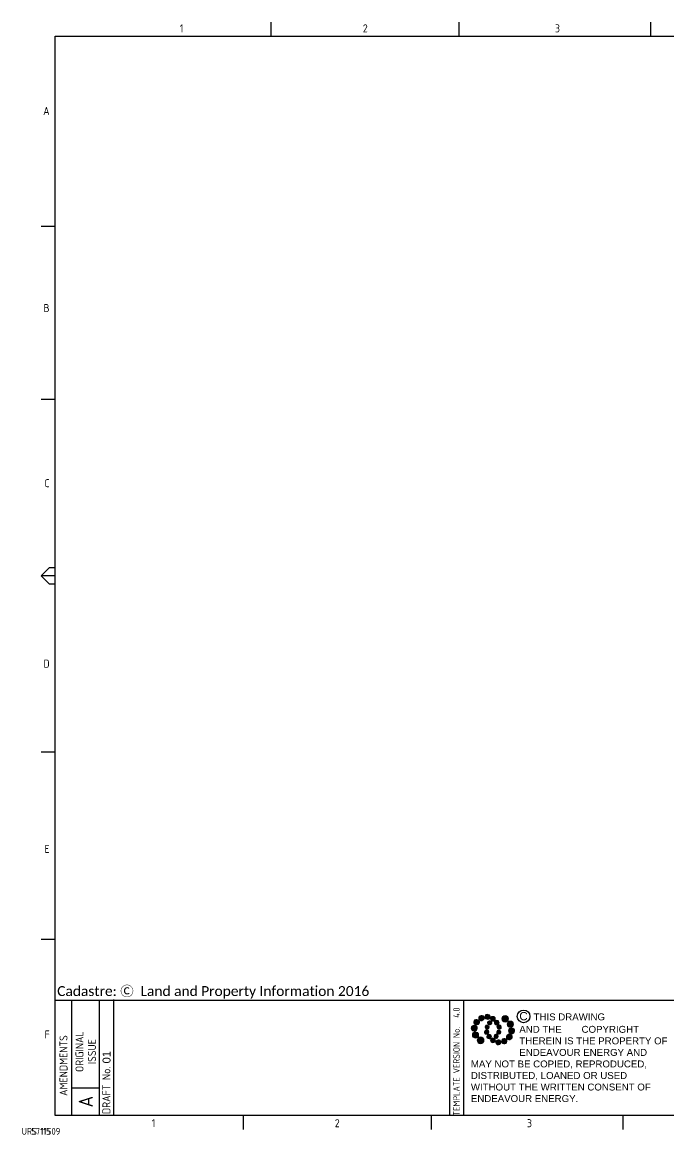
# Paper-space layout 'A4' of a CAD drawing. Header units: metres, sheet in millimetres. Extents: x -3 to 287, y -1 to 200.
# Drawn here: x -3.4 to 113.4, y -0.6 to 200.3 of the extents above; entities that cross this region are included whole.
import ezdxf
from ezdxf.enums import TextEntityAlignment as Align

# ---------------------------------------------------------------- set-up
doc = ezdxf.new("R2010")
doc.units = ezdxf.units.M
doc.layers.get('0').update_dxf_attribs({"color": 6})
doc.layers.add('Notes', color=7, linetype='Continuous')
doc.layers.add('SupportsUG_SP_EXT', color=7, linetype='Continuous')
doc.styles.add('ARIAL', font='arial.ttf', dxfattribs={"height": 2})
doc.styles.add('iecISOCP', font='isocp.shx')
doc.styles.get("Standard").update_dxf_attribs({"font": 'arial.ttf'})

# ---------------------------------------------------------------- blocks, each defined once
blk = doc.blocks.new('EE_LOGO_SMALL')
at = {"layer": 'Notes'}
h = blk.add_hatch(color=256, dxfattribs=at)
edge = h.paths.add_edge_path()
edge.add_spline(control_points=[(-4.19, 5.89), (-4.56, 6.46), (-5.32, 6.62), (-5.88, 6.26), (-6.45, 5.89), (-6.61, 5.13), (-6.25, 4.56), (-5.88, 4), (-5.13, 3.83), (-4.56, 4.2), (-3.99, 4.56), (-3.82, 5.32), (-4.19, 5.89)], knot_values=[0, 0, 0, 0, 1, 1, 1, 2, 2, 2, 3, 3, 3, 4, 4, 4, 4], degree=3, periodic=0)
h = blk.add_hatch(color=256, dxfattribs=at)
edge = h.paths.add_edge_path()
edge.add_spline(control_points=[(-1.35, 5.88), (-1.41, 6.52), (-1.98, 6.98), (-2.62, 6.92), (-3.26, 6.85), (-3.72, 6.28), (-3.66, 5.65), (-3.6, 5.01), (-3.03, 4.54), (-2.39, 4.61), (-1.75, 4.67), (-1.28, 5.24), (-1.35, 5.88)], knot_values=[0, 0, 0, 0, 1, 1, 1, 2, 2, 2, 3, 3, 3, 4, 4, 4, 4], degree=3, periodic=0)
h = blk.add_hatch(color=256, dxfattribs=at)
edge = h.paths.add_edge_path()
edge.add_spline(control_points=[(1.01, 4.87), (1.01, 4.27), (0.53, 3.79), (-0.07, 3.79), (-0.67, 3.79), (-1.16, 4.27), (-1.16, 4.87), (-1.16, 5.47), (-0.67, 5.96), (-0.07, 5.96), (0.53, 5.96), (1.01, 5.47), (1.01, 4.87)], knot_values=[0, 0, 0, 0, 1, 1, 1, 2, 2, 2, 3, 3, 3, 4, 4, 4, 4], degree=3, periodic=0)
edge = h.paths.add_edge_path()
edge.add_spline(control_points=[(-1.36, 3.98), (-1.87, 4.09), (-2.38, 3.77), (-2.49, 3.26), (-2.6, 2.75), (-2.27, 2.24), (-1.76, 2.13), (-1.25, 2.02), (-0.75, 2.35), (-0.64, 2.86), (-0.53, 3.37), (-0.85, 3.87), (-1.36, 3.98)], knot_values=[0, 0, 0, 0, 1, 1, 1, 2, 2, 2, 3, 3, 3, 4, 4, 4, 4], degree=3, periodic=0)
h = blk.add_hatch(color=256, dxfattribs=at)
edge = h.paths.add_edge_path()
edge.add_spline(control_points=[(2.33, 2.37), (2.77, 2.76), (2.8, 3.42), (2.42, 3.85), (2.03, 4.29), (1.37, 4.32), (0.94, 3.94), (0.51, 3.55), (0.47, 2.89), (0.85, 2.46), (1.24, 2.03), (1.9, 1.99), (2.33, 2.37)], knot_values=[0, 0, 0, 0, 1, 1, 1, 2, 2, 2, 3, 3, 3, 4, 4, 4, 4], degree=3, periodic=0)
edge = h.paths.add_edge_path()
edge.add_spline(control_points=[(1.01, 4.87), (1.01, 4.27), (0.53, 3.79), (-0.07, 3.79), (-0.67, 3.79), (-1.16, 4.27), (-1.16, 4.87), (-1.16, 5.47), (-0.67, 5.96), (-0.07, 5.96), (0.53, 5.96), (1.01, 5.47), (1.01, 4.87)], knot_values=[0, 0, 0, 0, 1, 1, 1, 2, 2, 2, 3, 3, 3, 4, 4, 4, 4], degree=3, periodic=0)
h = blk.add_hatch(color=256, dxfattribs=at)
edge = h.paths.add_edge_path()
edge.add_spline(control_points=[(1.01, 4.87), (1.01, 4.27), (0.53, 3.79), (-0.07, 3.79), (-0.67, 3.79), (-1.16, 4.27), (-1.16, 4.87), (-1.16, 5.47), (-0.67, 5.96), (-0.07, 5.96), (0.53, 5.96), (1.01, 5.47), (1.01, 4.87)], knot_values=[0, 0, 0, 0, 1, 1, 1, 2, 2, 2, 3, 3, 3, 4, 4, 4, 4], degree=3, periodic=0)
edge = h.paths.add_edge_path(flags=16)
edge.add_spline(control_points=[(1.01, 4.87), (1.01, 4.27), (0.53, 3.79), (-0.07, 3.79), (-0.67, 3.79), (-1.16, 4.27), (-1.16, 4.87), (-1.16, 5.47), (-0.67, 5.96), (-0.07, 5.96), (0.53, 5.96), (1.01, 5.47), (1.01, 4.87)], knot_values=[0, 0, 0, 0, 1, 1, 1, 2, 2, 2, 3, 3, 3, 4, 4, 4, 4], degree=3, periodic=0)
h = blk.add_hatch(color=256, dxfattribs=at)
edge = h.paths.add_edge_path()
edge.add_spline(control_points=[(6.99, 4.87), (6.99, 4.04), (6.32, 3.36), (5.48, 3.36), (4.65, 3.36), (3.97, 4.04), (3.97, 4.87), (3.97, 5.71), (4.65, 6.38), (5.48, 6.38), (6.32, 6.38), (6.99, 5.71), (6.99, 4.87)], knot_values=[0, 0, 0, 0, 1, 1, 1, 2, 2, 2, 3, 3, 3, 4, 4, 4, 4], degree=3, periodic=0)
h = blk.add_hatch(color=256, dxfattribs=at)
edge = h.paths.add_edge_path()
edge.add_spline(control_points=[(-8.41, 1.95), (-9.16, 1.99), (-9.8, 1.42), (-9.84, 0.67), (-9.89, -0.07), (-9.31, -0.71), (-8.56, -0.75), (-7.82, -0.8), (-7.18, -0.23), (-7.14, 0.52), (-7.09, 1.27), (-7.66, 1.91), (-8.41, 1.95)], knot_values=[0, 0, 0, 0, 1, 1, 1, 2, 2, 2, 3, 3, 3, 4, 4, 4, 4], degree=3, periodic=0)
h = blk.add_hatch(color=256, dxfattribs=at)
edge = h.paths.add_edge_path()
edge.add_spline(control_points=[(-6.81, 4.47), (-7.42, 4.82), (-8.21, 4.62), (-8.57, 4), (-8.92, 3.39), (-8.72, 2.6), (-8.1, 2.25), (-7.49, 1.89), (-6.7, 2.09), (-6.34, 2.71), (-5.98, 3.32), (-6.19, 4.11), (-6.81, 4.47)], knot_values=[0, 0, 0, 0, 1, 1, 1, 2, 2, 2, 3, 3, 3, 4, 4, 4, 4], degree=3, periodic=0)
h = blk.add_hatch(color=256, dxfattribs=at)
edge = h.paths.add_edge_path()
edge.add_spline(control_points=[(-2.5, 2.07), (-3.02, 2.18), (-3.52, 1.86), (-3.63, 1.35), (-3.74, 0.84), (-3.41, 0.33), (-2.91, 0.22), (-2.39, 0.11), (-1.89, 0.43), (-1.78, 0.95), (-1.67, 1.46), (-1.99, 1.96), (-2.5, 2.07)], knot_values=[0, 0, 0, 0, 1, 1, 1, 2, 2, 2, 3, 3, 3, 4, 4, 4, 4], degree=3, periodic=0)
h = blk.add_hatch(color=256, dxfattribs=at)
edge = h.paths.add_edge_path()
edge.add_spline(control_points=[(2.98, 0.19), (3.52, 0.33), (3.83, 0.88), (3.69, 1.41), (3.55, 1.94), (3.01, 2.26), (2.48, 2.12), (1.95, 1.98), (1.63, 1.43), (1.77, 0.9), (1.91, 0.37), (2.45, 0.05), (2.98, 0.19)], knot_values=[0, 0, 0, 0, 1, 1, 1, 2, 2, 2, 3, 3, 3, 4, 4, 4, 4], degree=3, periodic=0)
h = blk.add_hatch(color=256, dxfattribs=at)
edge = h.paths.add_edge_path()
edge.add_spline(control_points=[(8.37, 1.14), (9.1, 1.46), (9.42, 2.3), (9.11, 3.02), (8.79, 3.74), (7.95, 4.07), (7.23, 3.75), (6.51, 3.43), (6.18, 2.59), (6.49, 1.87), (6.81, 1.15), (7.65, 0.82), (8.37, 1.14)], knot_values=[0, 0, 0, 0, 1, 1, 1, 2, 2, 2, 3, 3, 3, 4, 4, 4, 4], degree=3, periodic=0)
h = blk.add_hatch(color=256, dxfattribs=at)
edge = h.paths.add_edge_path()
edge.add_spline(control_points=[(8.27, -1.91), (9.01, -1.95), (9.65, -1.38), (9.69, -0.63), (9.74, 0.12), (9.17, 0.75), (8.42, 0.8), (7.67, 0.84), (7.03, 0.27), (6.99, -0.48), (6.95, -1.22), (7.52, -1.87), (8.27, -1.91)], knot_values=[0, 0, 0, 0, 1, 1, 1, 2, 2, 2, 3, 3, 3, 4, 4, 4, 4], degree=3, periodic=0)
h = blk.add_hatch(color=256, dxfattribs=at)
edge = h.paths.add_edge_path()
edge.add_spline(control_points=[(-8.52, -1.1), (-9.24, -1.42), (-9.57, -2.26), (-9.25, -2.98), (-8.94, -3.7), (-8.09, -4.03), (-7.37, -3.71), (-6.65, -3.39), (-6.33, -2.55), (-6.64, -1.83), (-6.96, -1.11), (-7.8, -0.78), (-8.52, -1.1)], knot_values=[0, 0, 0, 0, 1, 1, 1, 2, 2, 2, 3, 3, 3, 4, 4, 4, 4], degree=3, periodic=0)
h = blk.add_hatch(color=256, dxfattribs=at)
edge = h.paths.add_edge_path()
edge.add_spline(control_points=[(-7.14, -4.83), (-7.14, -4), (-6.46, -3.32), (-5.63, -3.32), (-4.8, -3.32), (-4.12, -4), (-4.12, -4.83), (-4.12, -5.67), (-4.8, -6.34), (-5.63, -6.34), (-6.46, -6.34), (-7.14, -5.67), (-7.14, -4.83)], knot_values=[0, 0, 0, 0, 1, 1, 1, 2, 2, 2, 3, 3, 3, 4, 4, 4, 4], degree=3, periodic=0)
h = blk.add_hatch(color=256, dxfattribs=at)
edge = h.paths.add_edge_path()
edge.add_spline(control_points=[(-3.13, -0.15), (-3.66, -0.29), (-3.98, -0.84), (-3.84, -1.37), (-3.7, -1.9), (-3.15, -2.22), (-2.62, -2.08), (-2.09, -1.94), (-1.78, -1.39), (-1.91, -0.86), (-2.06, -0.33), (-2.6, -0.01), (-3.13, -0.15)], knot_values=[0, 0, 0, 0, 1, 1, 1, 2, 2, 2, 3, 3, 3, 4, 4, 4, 4], degree=3, periodic=0)
h = blk.add_hatch(color=256, dxfattribs=at)
edge = h.paths.add_edge_path()
edge.add_spline(control_points=[(-2.48, -2.33), (-2.91, -2.72), (-2.95, -3.38), (-2.56, -3.81), (-2.18, -4.24), (-1.52, -4.28), (-1.08, -3.9), (-0.65, -3.51), (-0.62, -2.85), (-1, -2.42), (-1.39, -1.98), (-2.05, -1.95), (-2.48, -2.33)], knot_values=[0, 0, 0, 0, 1, 1, 1, 2, 2, 2, 3, 3, 3, 4, 4, 4, 4], degree=3, periodic=0)
h = blk.add_hatch(color=256, dxfattribs=at)
edge = h.paths.add_edge_path()
edge.add_spline(control_points=[(-1.16, -4.83), (-1.16, -4.23), (-0.67, -3.74), (-0.07, -3.74), (0.53, -3.74), (1.01, -4.23), (1.01, -4.83), (1.01, -5.43), (0.53, -5.92), (-0.07, -5.92), (-0.67, -5.92), (-1.16, -5.43), (-1.16, -4.83)], knot_values=[0, 0, 0, 0, 1, 1, 1, 2, 2, 2, 3, 3, 3, 4, 4, 4, 4], degree=3, periodic=0)
h = blk.add_hatch(color=256, dxfattribs=at)
edge = h.paths.add_edge_path()
edge.add_spline(control_points=[(1.22, -3.94), (1.73, -4.05), (2.23, -3.73), (2.34, -3.22), (2.45, -2.71), (2.13, -2.2), (1.62, -2.09), (1.11, -1.98), (0.6, -2.3), (0.49, -2.81), (0.38, -3.32), (0.71, -3.83), (1.22, -3.94)], knot_values=[0, 0, 0, 0, 1, 1, 1, 2, 2, 2, 3, 3, 3, 4, 4, 4, 4], degree=3, periodic=0)
h = blk.add_hatch(color=256, dxfattribs=at)
edge = h.paths.add_edge_path()
edge.add_spline(control_points=[(1.2, -5.84), (1.27, -6.47), (1.84, -6.94), (2.47, -6.87), (3.11, -6.81), (3.58, -6.24), (3.51, -5.6), (3.45, -4.96), (2.88, -4.5), (2.24, -4.56), (1.6, -4.63), (1.13, -5.2), (1.2, -5.84)], knot_values=[0, 0, 0, 0, 1, 1, 1, 2, 2, 2, 3, 3, 3, 4, 4, 4, 4], degree=3, periodic=0)
h = blk.add_hatch(color=256, dxfattribs=at)
edge = h.paths.add_edge_path()
edge.add_spline(control_points=[(2.36, -2.03), (2.87, -2.14), (3.37, -1.81), (3.48, -1.3), (3.59, -0.79), (3.27, -0.29), (2.76, -0.18), (2.25, -0.07), (1.74, -0.39), (1.63, -0.9), (1.52, -1.41), (1.85, -1.92), (2.36, -2.03)], knot_values=[0, 0, 0, 0, 1, 1, 1, 2, 2, 2, 3, 3, 3, 4, 4, 4, 4], degree=3, periodic=0)
h = blk.add_hatch(color=256, dxfattribs=at)
edge = h.paths.add_edge_path()
edge.add_spline(control_points=[(4.05, -5.84), (4.41, -6.41), (5.17, -6.58), (5.73, -6.21), (6.3, -5.85), (6.46, -5.09), (6.1, -4.52), (5.73, -3.95), (4.98, -3.79), (4.41, -4.16), (3.84, -4.52), (3.68, -5.28), (4.05, -5.84)], knot_values=[0, 0, 0, 0, 1, 1, 1, 2, 2, 2, 3, 3, 3, 4, 4, 4, 4], degree=3, periodic=0)
h = blk.add_hatch(color=256, dxfattribs=at)
edge = h.paths.add_edge_path()
edge.add_spline(control_points=[(6.66, -4.43), (7.27, -4.78), (8.06, -4.58), (8.42, -3.96), (8.78, -3.35), (8.57, -2.56), (7.96, -2.2), (7.34, -1.84), (6.55, -2.05), (6.2, -2.66), (5.84, -3.28), (6.04, -4.07), (6.66, -4.43)], knot_values=[0, 0, 0, 0, 1, 1, 1, 2, 2, 2, 3, 3, 3, 4, 4, 4, 4], degree=3, periodic=0)
at = {"layer": 'Notes', "lineweight": 0}
for points in [[(1.85, 2.13), (1.85, 2.13)], [(-1.99, -2.08), (-1.99, -2.08)]]:
    blk.add_lwpolyline(points, dxfattribs=at)
for points in [[(-4.19, 5.89), (-4.56, 6.46), (-5.32, 6.62), (-5.88, 6.26), (-6.45, 5.89), (-6.61, 5.13), (-6.25, 4.56), (-5.88, 4), (-5.13, 3.83), (-4.56, 4.2), (-3.99, 4.56), (-3.82, 5.32), (-4.19, 5.89)], [(-1.35, 5.88), (-1.41, 6.52), (-1.98, 6.98), (-2.62, 6.92), (-3.26, 6.85), (-3.72, 6.28), (-3.66, 5.65), (-3.6, 5.01), (-3.03, 4.54), (-2.39, 4.61), (-1.75, 4.67), (-1.28, 5.24), (-1.35, 5.88)], [(1.01, 4.87), (1.01, 4.27), (0.53, 3.79), (-0.07, 3.79), (-0.67, 3.79), (-1.16, 4.27), (-1.16, 4.87), (-1.16, 5.47), (-0.67, 5.96), (-0.07, 5.96), (0.53, 5.96), (1.01, 5.47), (1.01, 4.87)], [(1.01, 4.87), (1.01, 4.27), (0.53, 3.79), (-0.07, 3.79), (-0.67, 3.79), (-1.16, 4.27), (-1.16, 4.87), (-1.16, 5.47), (-0.67, 5.96), (-0.07, 5.96), (0.53, 5.96), (1.01, 5.47), (1.01, 4.87)], [(6.99, 4.87), (6.99, 4.04), (6.32, 3.36), (5.48, 3.36), (4.65, 3.36), (3.97, 4.04), (3.97, 4.87), (3.97, 5.71), (4.65, 6.38), (5.48, 6.38), (6.32, 6.38), (6.99, 5.71), (6.99, 4.87)], [(-8.41, 1.95), (-9.16, 1.99), (-9.8, 1.42), (-9.84, 0.67), (-9.89, -0.07), (-9.31, -0.71), (-8.56, -0.75), (-7.82, -0.8), (-7.18, -0.23), (-7.14, 0.52), (-7.09, 1.27), (-7.66, 1.91), (-8.41, 1.95)], [(-6.81, 4.47), (-7.42, 4.82), (-8.21, 4.62), (-8.57, 4), (-8.92, 3.39), (-8.72, 2.6), (-8.1, 2.25), (-7.49, 1.89), (-6.7, 2.09), (-6.34, 2.71), (-5.98, 3.32), (-6.19, 4.11), (-6.81, 4.47)], [(-2.5, 2.07), (-3.02, 2.18), (-3.52, 1.86), (-3.63, 1.35), (-3.74, 0.84), (-3.41, 0.33), (-2.91, 0.22), (-2.39, 0.11), (-1.89, 0.43), (-1.78, 0.95), (-1.67, 1.46), (-1.99, 1.96), (-2.5, 2.07)], [(-1.36, 3.98), (-1.87, 4.09), (-2.38, 3.77), (-2.49, 3.26), (-2.6, 2.75), (-2.27, 2.24), (-1.76, 2.13), (-1.25, 2.02), (-0.75, 2.35), (-0.64, 2.86), (-0.53, 3.37), (-0.85, 3.87), (-1.36, 3.98)], [(2.33, 2.37), (2.77, 2.76), (2.8, 3.42), (2.42, 3.85), (2.03, 4.29), (1.37, 4.32), (0.94, 3.94), (0.51, 3.55), (0.47, 2.89), (0.85, 2.46), (1.24, 2.03), (1.9, 1.99), (2.33, 2.37)], [(2.98, 0.19), (3.52, 0.33), (3.83, 0.88), (3.69, 1.41), (3.55, 1.94), (3.01, 2.26), (2.48, 2.12), (1.95, 1.98), (1.63, 1.43), (1.77, 0.9), (1.91, 0.37), (2.45, 0.05), (2.98, 0.19)], [(8.37, 1.14), (9.1, 1.46), (9.42, 2.3), (9.11, 3.02), (8.79, 3.74), (7.95, 4.07), (7.23, 3.75), (6.51, 3.43), (6.18, 2.59), (6.49, 1.87), (6.81, 1.15), (7.65, 0.82), (8.37, 1.14)], [(8.27, -1.91), (9.01, -1.95), (9.65, -1.38), (9.69, -0.63), (9.74, 0.12), (9.17, 0.75), (8.42, 0.8), (7.67, 0.84), (7.03, 0.27), (6.99, -0.48), (6.95, -1.22), (7.52, -1.87), (8.27, -1.91)], [(-8.52, -1.1), (-9.24, -1.42), (-9.57, -2.26), (-9.25, -2.98), (-8.94, -3.7), (-8.09, -4.03), (-7.37, -3.71), (-6.65, -3.39), (-6.33, -2.55), (-6.64, -1.83), (-6.96, -1.11), (-7.8, -0.78), (-8.52, -1.1)], [(-7.14, -4.83), (-7.14, -4), (-6.46, -3.32), (-5.63, -3.32), (-4.8, -3.32), (-4.12, -4), (-4.12, -4.83), (-4.12, -5.67), (-4.8, -6.34), (-5.63, -6.34), (-6.46, -6.34), (-7.14, -5.67), (-7.14, -4.83)], [(-3.13, -0.15), (-3.66, -0.29), (-3.98, -0.84), (-3.84, -1.37), (-3.7, -1.9), (-3.15, -2.22), (-2.62, -2.08), (-2.09, -1.94), (-1.78, -1.39), (-1.91, -0.86), (-2.06, -0.33), (-2.6, -0.01), (-3.13, -0.15)], [(-2.48, -2.33), (-2.91, -2.72), (-2.95, -3.38), (-2.56, -3.81), (-2.18, -4.24), (-1.52, -4.28), (-1.08, -3.9), (-0.65, -3.51), (-0.62, -2.85), (-1, -2.42), (-1.39, -1.98), (-2.05, -1.95), (-2.48, -2.33)], [(-1.16, -4.83), (-1.16, -4.23), (-0.67, -3.74), (-0.07, -3.74), (0.53, -3.74), (1.01, -4.23), (1.01, -4.83), (1.01, -5.43), (0.53, -5.92), (-0.07, -5.92), (-0.67, -5.92), (-1.16, -5.43), (-1.16, -4.83)], [(1.22, -3.94), (1.73, -4.05), (2.23, -3.73), (2.34, -3.22), (2.45, -2.71), (2.13, -2.2), (1.62, -2.09), (1.11, -1.98), (0.6, -2.3), (0.49, -2.81), (0.38, -3.32), (0.71, -3.83), (1.22, -3.94)], [(1.2, -5.84), (1.27, -6.47), (1.84, -6.94), (2.47, -6.87), (3.11, -6.81), (3.58, -6.24), (3.51, -5.6), (3.45, -4.96), (2.88, -4.5), (2.24, -4.56), (1.6, -4.63), (1.13, -5.2), (1.2, -5.84)], [(2.36, -2.03), (2.87, -2.14), (3.37, -1.81), (3.48, -1.3), (3.59, -0.79), (3.27, -0.29), (2.76, -0.18), (2.25, -0.07), (1.74, -0.39), (1.63, -0.9), (1.52, -1.41), (1.85, -1.92), (2.36, -2.03)], [(4.05, -5.84), (4.41, -6.41), (5.17, -6.58), (5.73, -6.21), (6.3, -5.85), (6.46, -5.09), (6.1, -4.52), (5.73, -3.95), (4.98, -3.79), (4.41, -4.16), (3.84, -4.52), (3.68, -5.28), (4.05, -5.84)], [(6.66, -4.43), (7.27, -4.78), (8.06, -4.58), (8.42, -3.96), (8.78, -3.35), (8.57, -2.56), (7.96, -2.2), (7.34, -1.84), (6.55, -2.05), (6.2, -2.66), (5.84, -3.28), (6.04, -4.07), (6.66, -4.43)]]:
    blk.add_open_spline(points, degree=3, knots=[0, 0, 0, 0, 1, 1, 1, 2, 2, 2, 3, 3, 3, 4, 4, 4, 4], dxfattribs=at)
blk = doc.blocks.new('EE_COPYRIGHT_A4')
at = {"layer": 'Notes'}
blk.add_circle((9.52, -0.79), 1.15, dxfattribs=at)
at = {"xscale": 0.4, "yscale": 0.4, "zscale": 0.4}
blk.add_blockref('EE_LOGO_SMALL', (4.01, -3.18), dxfattribs=at)
at = {"layer": 'Notes', "insert": (0, 0), "char_height": 1.25, "width": 35.5177, "attachment_point": 1, "style": 'ARIAL'}
blk.add_mtext('\\pt8.75;               ^I{\\H1.2x;C } THIS DRAWING\\P\\pt8.75,20;       ^IAND THE ^ICOPYRIGHT\\P\\pt1.25,8.75;^I^ITHEREIN IS THE PROPERTY OF \\P^I^IENDEAVOUR ENERGY AND MAY NOT BE COPIED, REPRODUCED, DISTRIBUTED, LOANED OR USED WITHOUT THE WRITTEN CONSENT OF ENDEAVOUR ENERGY.', dxfattribs=at)
blk = doc.blocks.new('A4_FRAME_TITLE')
at = {"layer": 'Notes', "color": 7}
for p, q in [((41.62, 197.75), (41.62, 200.26)), ((75.58, 197.75), (75.58, 200.26)), ((110.18, 197.75), (110.18, 200.26)), ((2.58, 163.38), (0.07, 163.38)), ((2.58, 132.13), (0.07, 132.13)), ((0.07, 100.3), (1.57, 101.8)), ((1.57, 101.8), (2.58, 101.8)), ((2.58, 100.3), (0.07, 100.3)), ((1.57, 98.79), (0.07, 100.3)), ((2.58, 98.79), (1.57, 98.79)), ((2.58, 68.47), (0.07, 68.47)), ((2.58, 34.64), (0.07, 34.64)), ((5.59, 2.84), (5.59, 23.71)), ((10.61, 2.84), (10.61, 23.71)), ((13.19, 2.92), (13.19, 23.79)), ((5.59, 7.86), (10.61, 7.86)), ((36.55, 2.85), (36.55, 0.34)), ((70.52, 2.85), (70.52, 0.34)), ((105.12, 2.85), (105.12, 0.34))]:
    blk.add_line(p, q, dxfattribs=at)
at = {"layer": 'Notes', "color": 3}
for p, q in [((2.58, 197.75), (284.44, 197.75)), ((2.58, 2.84), (2.58, 197.75)), ((76.34, 2.84), (2.58, 2.84)), ((284.44, 2.84), (76.34, 2.84))]:
    blk.add_line(p, q, dxfattribs=at)
at = {"layer": 'Notes', "color": 3, "linetype": 'Continuous'}
for p, q in [((2.58, 23.71), (76.34, 23.71)), ((73.84, 23.71), (73.84, 2.84)), ((76.34, 23.71), (76.34, 2.84)), ((76.34, 23.71), (284.44, 23.71))]:
    blk.add_line(p, q, dxfattribs=at)
blk.add_blockref('EE_COPYRIGHT_A4', (77.69, 21.54))
blk.add_attdef('DRAFT_NUM', (12.58, 12.25), '', height=1.45, rotation=90)
at = {"layer": 'Notes', "color": 7, "style": 'iecISOCP'}
for s, p in [('1', (25.41, 198)), ('2', (58.61, 198)), ('3', (93.33, 198))]:
    blk.add_text(s, height=1.45, dxfattribs=at).set_placement(p, align=Align.BOTTOM_CENTER)
for s, p in [('A', (1.57, 184.25)), ('B', (1.57, 148.65)), ('C', (1.57, 117.03)), ('D', (1.57, 84.44)), ('E', (1.57, 50.99)), ('F', (1.59, 17.48))]:
    blk.add_text(s, height=1.45, dxfattribs=at).set_placement(p, align=Align.MIDDLE_RIGHT)
blk.add_text('TEMPLATE VERSION No.', height=1.2, rotation=90, dxfattribs=at).set_placement((75.09, 2.84), align=Align.MIDDLE_LEFT)
for s, height, p in [('AMENDMENTS', 1.445, (4.08, 11.87)), ('ORIGINAL', 1.445, (6.97, 14.38)), ('ISSUE', 1.445, (9.23, 14.38)), ('A', 2.57, (8.1, 5.35))]:
    blk.add_text(s, height=height, rotation=90, dxfattribs=at).set_placement(p, align=Align.MIDDLE_CENTER)
blk.add_text('DRAFT No.', height=1.445, rotation=90, dxfattribs=at).set_placement((12.55, 3.12))
for s, p in [('1', (20.34, 2.19)), ('2', (53.54, 2.19)), ('3', (88.27, 2.19))]:
    blk.add_text(s, height=1.45, dxfattribs=at).set_placement(p, align=Align.TOP_CENTER)
at = {"layer": 'Notes', "color": 7, "style": 'iecISOCP', "flags": 8}
blk.add_attdef('VERSION_NO', text='', height=1.2, rotation=90, dxfattribs=at).set_placement((75.09, 21.43), align=Align.MIDDLE_CENTER)
at = {"layer": 'Notes', "color": 7, "style": 'iecISOCP'}
for tag, p in [('CAP_NO', (131.95, 21.91)), ('IE_NUM', (131.81, 18.93)), ('scale', (153.17, 17.05)), ('HV_SWITCH', (131.95, 16.14)), ('GIS_MAP_No', (131.83, 13.11)), ('DRAWN', (152.27, 12.44)), ('UBD_REF', (132.07, 10.06)), ('HV_OP_DIAG', (131.98, 7.09)), ('DATE', (152.1, 8.44)), ('LGA', (122, 3.89)), ('CHD', (152.1, 4.21)), ('DESIGN', (173.34, 4.6))]:
    blk.add_attdef(tag, p, '', height=1.24, dxfattribs=at)
at = {"layer": 'Notes', "style": 'iecISOCP'}
for tag, p in [('T1', (214.88, 18.79)), ('T2', (214.88, 16.24)), ('T3', (214.88, 13.55)), ('T4', (214.82, 11.03)), ('T5', (214.82, 8.34)), ('T6', (214.82, 5.72))]:
    blk.add_attdef(tag, text='', height=1.74, dxfattribs=at).set_placement(p, align=Align.CENTER)
at = {"layer": 'Notes', "color": 4, "style": 'iecISOCP'}
blk.add_attdef('NUM', text='', height=3.48, dxfattribs=at).set_placement((268.81, 8.54), align=Align.MIDDLE_CENTER)
at = {"layer": 'Notes', "color": 1, "style": 'iecISOCP'}
blk.add_attdef('REV', text='', height=2.48, dxfattribs=at).set_placement((282.04, 8.54), align=Align.CENTER)
at = {"layer": 'Notes', "color": 7, "style": 'iecISOCP'}
for tag, p in [('NS', (267.95, 4.09)), ('SHTS', (275.12, 4.09))]:
    blk.add_attdef(tag, text='', height=1.24, dxfattribs=at).set_placement(p, align=Align.MIDDLE)
at = {"layer": 'Notes', "style": 'iecISOCP'}
blk.add_attdef('ExportID', (2.61, 0.91), '', height=1.2, dxfattribs=at)
at = {"layer": 'Notes', "style": 'iecISOCP', "flags": 1}
for tag, p in [('ProjectType', (12.67, -10.55)), ('ProjectNumber', (28.21, -10.55)), ('DrawingNumber', (38.08, -10.46)), ('ProjectDescription', (48.07, -10.46)), ('ExportDate', (61.21, -10.55)), ('ExportUserName', (76.07, -10.59)), ('DesignerCompanyName', (97.01, -10.48)), ('GIS_SUCCESS', (124.82, -10.37)), ('CAD_SUCCESS', (142.29, -10.23)), ('Comments', (172.41, -10.36)), ('ExportCategories', (188.07, -10.19)), ('ExportAreaOfInterest', (202.39, -9.69))]:
    blk.add_attdef(tag, p, '', height=1, dxfattribs=at)
at = {"layer": 'Notes', "color": 7, "style": 'iecISOCP', "flags": 1}
blk.add_attdef('DEPOTCODE', (160.91, -10.43), '', height=1, dxfattribs=at)
blk = doc.blocks.new('A$C30A46249')
at = {"color": 7, "lineweight": -3, "insert": (6.92, 4.97), "char_height": 1.79, "attachment_point": 7, "line_spacing_factor": 1.2}
blk.add_mtext('{\\fCalibri|b0|i0|c0|p34;\\C256;Cadastre: \\fMS Gothic|b0|i0|c128|p49;\\C250;\\c2236962;Ⓒ\\fMS Gothic|b0|i0|c0|p49; \\fCalibri|b0|i0|c0|p34;\\C256;Land and Property Information 2016}', dxfattribs=at)

psp = doc.layouts.new('A4')

# ---------------------------------------------------------------- block references
at = {"layer": 'Notes'}
psp.add_blockref('A$C30A46249', (-3.98, 19.01), dxfattribs=at)
at = {"layer": 'SupportsUG_SP_EXT'}
ref = psp.add_blockref('A4_FRAME_TITLE', (0, 0), dxfattribs=at)
ref.add_attrib('CAP_NO', 'URS 11509', dxfattribs={"layer": 'Notes', "color": 7, "height": 1.242, "style": 'iecISOCP'}).set_placement((0, 0), align=Align.MIDDLE_CENTER)
ref.add_attrib('ExportID', '57115', dxfattribs={"layer": 'Notes', "height": 1.2, "style": 'iecISOCP'}).set_placement((0, 0), align=Align.MIDDLE_CENTER)
ref.add_attrib('VERSION_NO', '4.0', dxfattribs={"layer": 'Notes', "color": 7, "height": 1.2, "rotation": 90, "style": 'iecISOCP'}).set_placement((75.09, 21.43), align=Align.MIDDLE_CENTER)
ref.add_attrib('DRAFT_NUM', '01', (12.58, 12.25), dxfattribs={"layer": '0', "height": 1.45, "rotation": 90})

doc.saveas('drawing.dxf')
